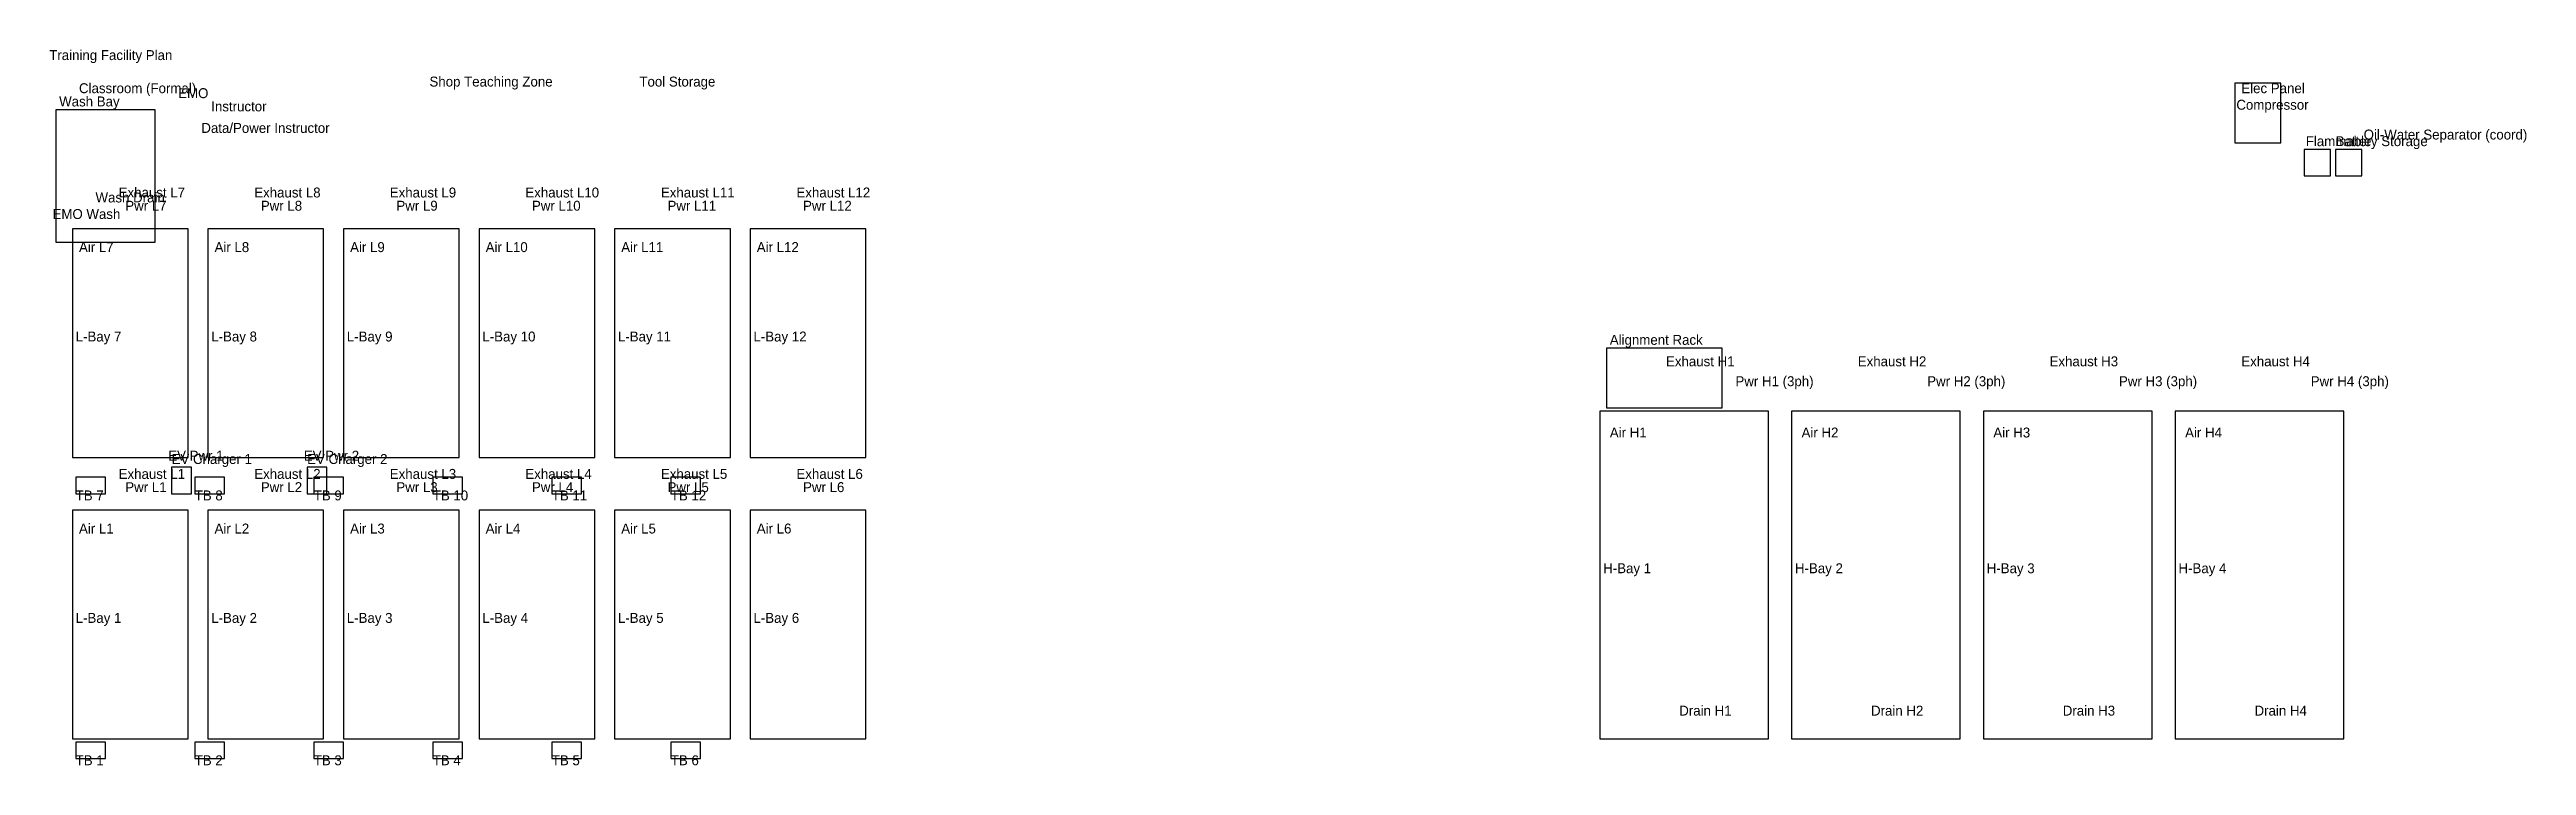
# Model space of a CAD drawing. Header units: metres. Extents: x 0.3 to 75.2, y 0.2 to 21.8.
import ezdxf

# ---------------------------------------------------------------- set-up
doc = ezdxf.new("R2010")
doc.units = ezdxf.units.M
for name, color, linetype in [('EQ-ALIGN', 3, 'CONTINUOUS'), ('EQ-BATT', 2, 'CONTINUOUS'), ('EQ-CHARGE', 4, 'CONTINUOUS'), ('EQ-COMP', 2, 'CONTINUOUS'), ('EQ-FLAM', 1, 'CONTINUOUS'), ('EQ-LIFT', 3, 'CONTINUOUS'), ('EQ-TOOLBOX', 5, 'CONTINUOUS'), ('EQ-WASH', 2, 'CONTINUOUS'), ('ROOM-LABEL', 7, 'CONTINUOUS')]:
    doc.layers.add(name, color=color, linetype=linetype)

msp = doc.modelspace()

# ---------------------------------------------------------------- linework, layer by layer
at = {"layer": 'EQ-ALIGN', "color": 7}
msp.add_lwpolyline([(47.4, 11), (50.9, 11), (50.9, 12.8), (47.4, 12.8), (47.4, 11)], dxfattribs=at)
at = {"layer": 'EQ-BATT', "color": 7}
msp.add_lwpolyline([(69.45, 18), (70.25, 18), (70.25, 18.8), (69.45, 18.8), (69.45, 18)], dxfattribs=at)
at = {"layer": 'EQ-CHARGE', "color": 7}
for points in [[(4, 8.4), (4.6, 8.4), (4.6, 9.2), (4, 9.2), (4, 8.4)], [(8.1, 8.4), (8.7, 8.4), (8.7, 9.2), (8.1, 9.2), (8.1, 8.4)]]:
    msp.add_lwpolyline(points, dxfattribs=at)
at = {"layer": 'EQ-COMP', "color": 7}
msp.add_lwpolyline([(66.4, 19), (67.8, 19), (67.8, 20.8), (66.4, 20.8), (66.4, 19)], dxfattribs=at)
at = {"layer": 'EQ-FLAM', "color": 7}
msp.add_lwpolyline([(68.5, 18), (69.3, 18), (69.3, 18.8), (68.5, 18.8), (68.5, 18)], dxfattribs=at)
at = {"layer": 'EQ-LIFT', "color": 7}
for points in [[(1, 9.5), (4.5, 9.5), (4.5, 16.4), (1, 16.4), (1, 9.5)], [(5.1, 9.5), (8.6, 9.5), (8.6, 16.4), (5.1, 16.4), (5.1, 9.5)], [(9.2, 9.5), (12.7, 9.5), (12.7, 16.4), (9.2, 16.4), (9.2, 9.5)], [(13.3, 9.5), (16.8, 9.5), (16.8, 16.4), (13.3, 16.4), (13.3, 9.5)], [(17.4, 9.5), (20.9, 9.5), (20.9, 16.4), (17.4, 16.4), (17.4, 9.5)], [(21.5, 9.5), (25, 9.5), (25, 16.4), (21.5, 16.4), (21.5, 9.5)], [(47.2, 1), (52.3, 1), (52.3, 10.9), (47.2, 10.9), (47.2, 1)], [(53, 1), (58.1, 1), (58.1, 10.9), (53, 10.9), (53, 1)], [(58.8, 1), (63.9, 1), (63.9, 10.9), (58.8, 10.9), (58.8, 1)], [(64.6, 1), (69.7, 1), (69.7, 10.9), (64.6, 10.9), (64.6, 1)], [(1, 1), (4.5, 1), (4.5, 7.9), (1, 7.9), (1, 1)], [(5.1, 1), (8.6, 1), (8.6, 7.9), (5.1, 7.9), (5.1, 1)], [(9.2, 1), (12.7, 1), (12.7, 7.9), (9.2, 7.9), (9.2, 1)], [(13.3, 1), (16.8, 1), (16.8, 7.9), (13.3, 7.9), (13.3, 1)], [(17.4, 1), (20.9, 1), (20.9, 7.9), (17.4, 7.9), (17.4, 1)], [(21.5, 1), (25, 1), (25, 7.9), (21.5, 7.9), (21.5, 1)]]:
    msp.add_lwpolyline(points, dxfattribs=at)
at = {"layer": 'EQ-TOOLBOX', "color": 7}
for points in [[(1.1, 8.4), (2, 8.4), (2, 8.9), (1.1, 8.9), (1.1, 8.4)], [(4.7, 8.4), (5.6, 8.4), (5.6, 8.9), (4.7, 8.9), (4.7, 8.4)], [(8.3, 8.4), (9.2, 8.4), (9.2, 8.9), (8.3, 8.9), (8.3, 8.4)], [(11.9, 8.4), (12.8, 8.4), (12.8, 8.9), (11.9, 8.9), (11.9, 8.4)], [(15.5, 8.4), (16.4, 8.4), (16.4, 8.9), (15.5, 8.9), (15.5, 8.4)], [(19.1, 8.4), (20, 8.4), (20, 8.9), (19.1, 8.9), (19.1, 8.4)], [(1.1, 0.4), (2, 0.4), (2, 0.9), (1.1, 0.9), (1.1, 0.4)], [(4.7, 0.4), (5.6, 0.4), (5.6, 0.9), (4.7, 0.9), (4.7, 0.4)], [(8.3, 0.4), (9.2, 0.4), (9.2, 0.9), (8.3, 0.9), (8.3, 0.4)], [(11.9, 0.4), (12.8, 0.4), (12.8, 0.9), (11.9, 0.9), (11.9, 0.4)], [(15.5, 0.4), (16.4, 0.4), (16.4, 0.9), (15.5, 0.9), (15.5, 0.4)], [(19.1, 0.4), (20, 0.4), (20, 0.9), (19.1, 0.9), (19.1, 0.4)]]:
    msp.add_lwpolyline(points, dxfattribs=at)
at = {"layer": 'EQ-WASH', "color": 7}
msp.add_lwpolyline([(0.5, 16), (3.5, 16), (3.5, 20), (0.5, 20), (0.5, 16)], dxfattribs=at)

# ---------------------------------------------------------------- texts
at = {"layer": 'ROOM-LABEL', "color": 7}
for s, p in [('Training Facility Plan', (0.3, 21.5)), ('Shop Teaching Zone', (11.8, 20.7)), ('Tool Storage', (18.15, 20.7)), ('Wash Bay', (0.6, 20.1)), ('Classroom (Formal)', (1.2, 20.5)), ('EMO', (4.2, 20.35)), ('Instructor', (5.2, 19.95)), ('Compressor', (66.45, 20)), ('Elec Panel', (66.6, 20.5)), ('Data/Power Instructor', (4.9, 19.3)), ('Flammable', (68.55, 18.9)), ('Battery Storage', (69.45, 18.9)), ('Oil-Water Separator (coord)', (70.3, 19.1)), ('Wash Drain', (1.7, 17.2)), ('Exhaust L7', (2.4, 17.35)), ('Pwr L7', (2.6, 16.95)), ('Exhaust L8', (6.5, 17.35)), ('Pwr L8', (6.7, 16.95)), ('Exhaust L9', (10.6, 17.35)), ('Pwr L9', (10.8, 16.95)), ('Exhaust L10', (14.7, 17.35)), ('Pwr L10', (14.9, 16.95)), ('Exhaust L11', (18.8, 17.35)), ('Pwr L11', (19, 16.95)), ('Exhaust L12', (22.9, 17.35)), ('Pwr L12', (23.1, 16.95)), ('EMO Wash', (0.4, 16.7)), ('Air L7', (1.2, 15.7)), ('Air L8', (5.3, 15.7)), ('Air L9', (9.4, 15.7)), ('Air L10', (13.5, 15.7)), ('Air L11', (17.6, 15.7)), ('Air L12', (21.7, 15.7)), ('L-Bay 7', (1.1, 13)), ('L-Bay 8', (5.2, 13)), ('L-Bay 9', (9.3, 13)), ('L-Bay 10', (13.4, 13)), ('L-Bay 11', (17.5, 13)), ('L-Bay 12', (21.6, 13)), ('Alignment Rack', (47.5, 12.9)), ('Exhaust H1', (49.2, 12.25)), ('Exhaust H2', (55, 12.25)), ('Exhaust H3', (60.8, 12.25)), ('Exhaust H4', (66.6, 12.25)), ('Pwr H1 (3ph)', (51.3, 11.65)), ('Pwr H2 (3ph)', (57.1, 11.65)), ('Pwr H3 (3ph)', (62.9, 11.65)), ('Pwr H4 (3ph)', (68.7, 11.65)), ('Air H1', (47.5, 10.1)), ('Air H2', (53.3, 10.1)), ('Air H3', (59.1, 10.1)), ('Air H4', (64.9, 10.1)), ('Exhaust L1', (2.4, 8.85)), ('EV Pwr 1', (3.9, 9.4)), ('EV Charger 1', (4, 9.3)), ('Exhaust L2', (6.5, 8.85)), ('EV Pwr 2', (8, 9.4)), ('EV Charger 2', (8.1, 9.3)), ('Exhaust L3', (10.6, 8.85)), ('Exhaust L4', (14.7, 8.85)), ('Exhaust L5', (18.8, 8.85)), ('Exhaust L6', (22.9, 8.85)), ('TB 7', (1.1, 8.2)), ('Pwr L1', (2.6, 8.45)), ('TB 8', (4.7, 8.2)), ('Pwr L2', (6.7, 8.45)), ('TB 9', (8.3, 8.2)), ('Pwr L3', (10.8, 8.45)), ('TB 10', (11.9, 8.2)), ('Pwr L4', (14.9, 8.45)), ('TB 11', (15.5, 8.2)), ('Pwr L5', (19, 8.45)), ('TB 12', (19.1, 8.2)), ('Pwr L6', (23.1, 8.45)), ('Air L1', (1.2, 7.2)), ('Air L2', (5.3, 7.2)), ('Air L3', (9.4, 7.2)), ('Air L4', (13.5, 7.2)), ('Air L5', (17.6, 7.2)), ('Air L6', (21.7, 7.2)), ('H-Bay 1', (47.3, 6)), ('H-Bay 2', (53.1, 6)), ('H-Bay 3', (58.9, 6)), ('H-Bay 4', (64.7, 6)), ('L-Bay 1', (1.1, 4.5)), ('L-Bay 2', (5.2, 4.5)), ('L-Bay 3', (9.3, 4.5)), ('L-Bay 4', (13.4, 4.5)), ('L-Bay 5', (17.5, 4.5)), ('L-Bay 6', (21.6, 4.5)), ('Drain H1', (49.6, 1.7)), ('Drain H2', (55.4, 1.7)), ('Drain H3', (61.2, 1.7)), ('Drain H4', (67, 1.7)), ('TB 1', (1.1, 0.2)), ('TB 2', (4.7, 0.2)), ('TB 3', (8.3, 0.2)), ('TB 4', (11.9, 0.2)), ('TB 5', (15.5, 0.2)), ('TB 6', (19.1, 0.2))]:
    msp.add_text(s, height=0.3, dxfattribs=at).set_placement(p)

doc.saveas('drawing.dxf')
